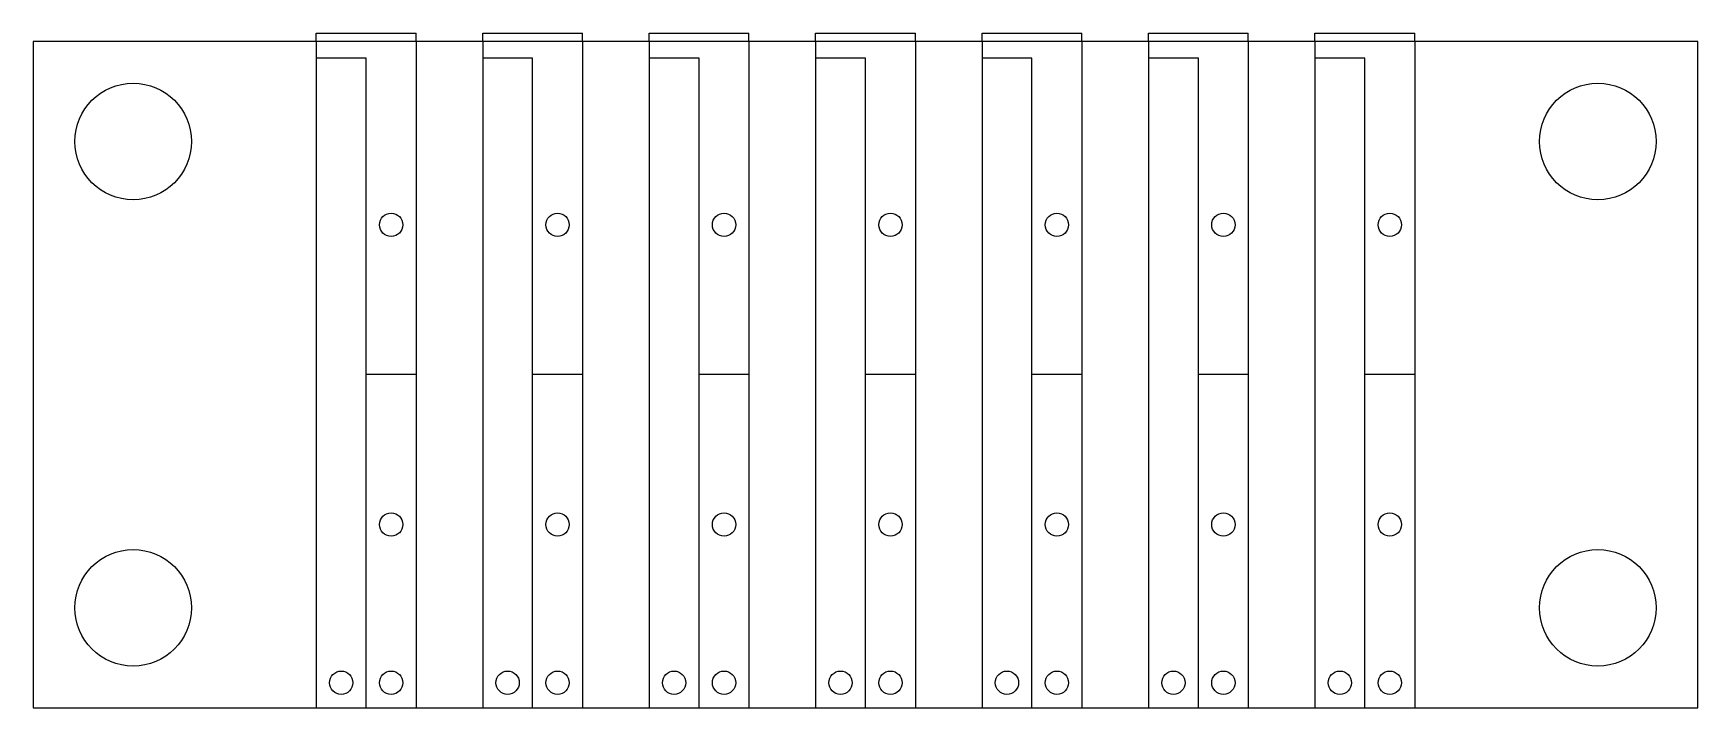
# Model space of a CAD drawing. Header units: millimetres. Extents: x 0 to 50, y 0 to 20.2.
import ezdxf

# ---------------------------------------------------------------- set-up
doc = ezdxf.new("R2010")
doc.units = ezdxf.units.MM

msp = doc.modelspace()

# ---------------------------------------------------------------- linework, layer by layer
at = {"color": 7, "linetype": 'Continuous', "lineweight": 25}
for p, q in [((50, 20), (0, 20)), ((0, 20), (0, 0)), ((50, 0), (50, 20)), ((0, 0), (50, 0))]:
    msp.add_line(p, q, dxfattribs=at)
at = {"color": 7, "linetype": 'Continuous'}
for p, q in [((8.5, 20.25), (11.5, 20.25)), ((8.5, 20), (8.5, 20.25)), ((8.5, 20), (8.5, 0)), ((11.5, 20), (11.5, 20.25)), ((11.5, 20), (11.5, 0)), ((13.5, 20.25), (16.5, 20.25)), ((13.5, 20), (13.5, 20.25)), ((13.5, 20), (13.5, 0)), ((16.5, 20), (16.5, 20.25)), ((16.5, 20), (16.5, 0)), ((18.5, 20.25), (21.5, 20.25)), ((18.5, 20), (18.5, 20.25)), ((18.5, 20), (18.5, 0)), ((21.5, 20), (21.5, 20.25)), ((21.5, 20), (21.5, 0)), ((23.5, 20.25), (26.5, 20.25)), ((23.5, 20), (23.5, 20.25)), ((23.5, 20), (23.5, 0)), ((26.5, 20), (26.5, 20.25)), ((26.5, 20), (26.5, 0)), ((28.5, 20.25), (31.5, 20.25)), ((28.5, 20), (28.5, 20.25)), ((28.5, 20), (28.5, 0)), ((31.5, 20), (31.5, 20.25)), ((31.5, 20), (31.5, 0)), ((33.5, 20.25), (36.5, 20.25)), ((33.5, 20), (33.5, 20.25)), ((33.5, 20), (33.5, 0)), ((36.5, 20), (36.5, 20.25)), ((36.5, 20), (36.5, 0)), ((38.5, 20.25), (41.5, 20.25)), ((38.5, 20), (38.5, 20.25)), ((38.5, 20), (38.5, 0)), ((41.5, 20), (41.5, 20.25)), ((41.5, 20), (41.5, 0)), ((10, 19.5), (8.5, 19.5)), ((10, 0), (10, 19.5)), ((15, 19.5), (13.5, 19.5)), ((15, 0), (15, 19.5)), ((20, 19.5), (18.5, 19.5)), ((20, 0), (20, 19.5)), ((25, 19.5), (23.5, 19.5)), ((25, 0), (25, 19.5)), ((30, 19.5), (28.5, 19.5)), ((30, 0), (30, 19.5)), ((35, 19.5), (33.5, 19.5)), ((35, 0), (35, 19.5)), ((40, 19.5), (38.5, 19.5)), ((40, 0), (40, 19.5)), ((11.5, 10), (10, 10)), ((16.5, 10), (15, 10)), ((21.5, 10), (20, 10)), ((26.5, 10), (25, 10)), ((31.5, 10), (30, 10)), ((36.5, 10), (35, 10)), ((41.5, 10), (40, 10)), ((8.5, 0), (11.5, 0)), ((13.5, 0), (16.5, 0)), ((18.5, 0), (21.5, 0)), ((23.5, 0), (26.5, 0)), ((28.5, 0), (31.5, 0)), ((33.5, 0), (36.5, 0)), ((38.5, 0), (41.5, 0))]:
    msp.add_line(p, q, dxfattribs=at)
at = {"color": 7, "linetype": 'Continuous', "lineweight": 25}
for centre, radius in [((3, 17), 1.75), ((47, 17), 1.75), ((10.75, 14.5), 0.35), ((15.75, 14.5), 0.35), ((20.75, 14.5), 0.35), ((25.75, 14.5), 0.35), ((30.75, 14.5), 0.35), ((35.75, 14.5), 0.35), ((40.75, 14.5), 0.35), ((10.75, 5.5), 0.35), ((15.75, 5.5), 0.35), ((20.75, 5.5), 0.35), ((25.75, 5.5), 0.35), ((30.75, 5.5), 0.35), ((35.75, 5.5), 0.35), ((40.75, 5.5), 0.35), ((3, 3), 1.75), ((47, 3), 1.75), ((9.25, 0.75), 0.35), ((10.75, 0.75), 0.35), ((14.25, 0.75), 0.35), ((15.75, 0.75), 0.35), ((19.25, 0.75), 0.35), ((20.75, 0.75), 0.35), ((24.25, 0.75), 0.35), ((25.75, 0.75), 0.35), ((29.25, 0.75), 0.35), ((30.75, 0.75), 0.35), ((34.25, 0.75), 0.35), ((35.75, 0.75), 0.35), ((39.25, 0.75), 0.35), ((40.75, 0.75), 0.35)]:
    msp.add_circle(centre, radius, dxfattribs=at)

doc.saveas('drawing.dxf')
